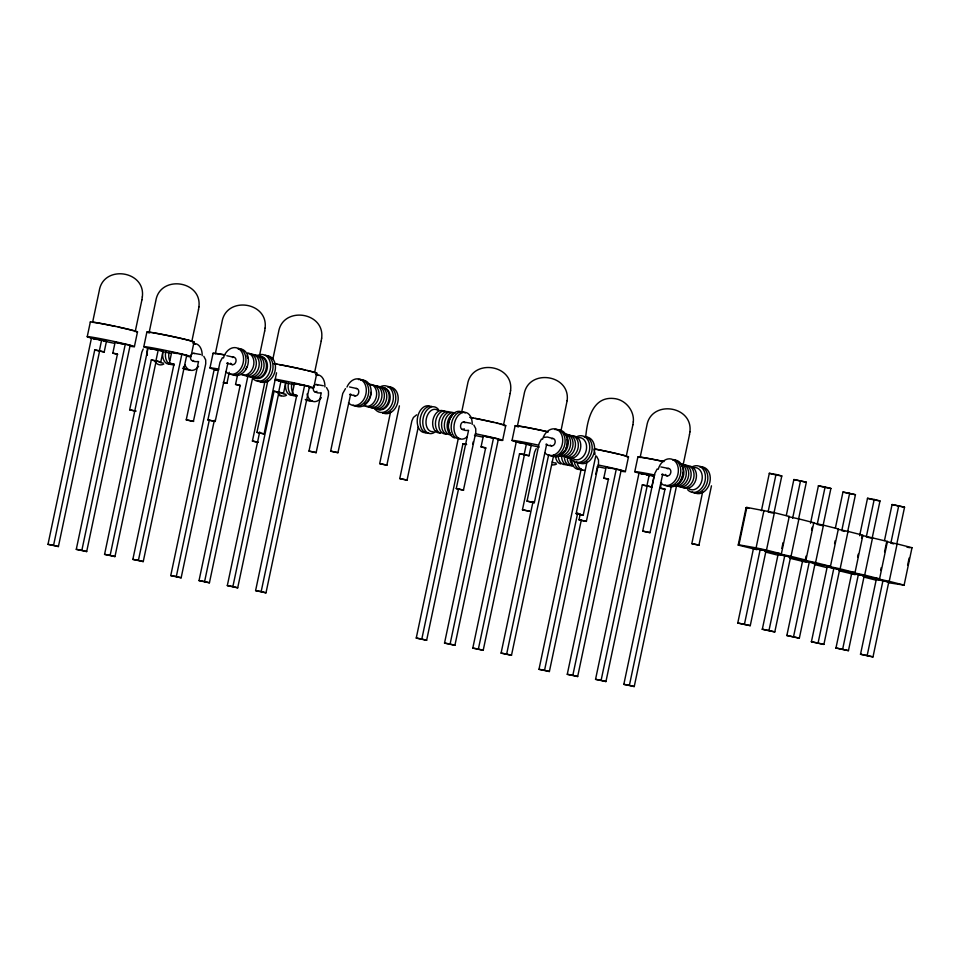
<?xml version="1.0" encoding="UTF-8"?>
<svg xmlns="http://www.w3.org/2000/svg" width="960" height="960" viewBox="0 0 960 960"><rect width="100%" height="100%" fill="white"/><g stroke="black" fill="none" stroke-linecap="round" stroke-linejoin="round"><path stroke-width="1.44" d="M142.32 296.976C145.908 270.48 103.392 264.408 99.264 290.712L92.592 322.392M198.888 307.008C202.464 280.512 159.96 274.476 155.832 300.744L149.16 332.412M265.068 328.224C268.632 301.764 226.14 295.644 222.012 321.96L215.34 353.64M321.636 338.244C325.2 311.796 282.708 305.784 278.58 331.98L272.808 359.34M510.564 390.708C514.14 364.212 471.636 358.128 467.508 384.444L461.736 411.804M567.132 400.728C570.708 374.244 528.204 368.208 524.076 394.464L517.392 426.144M633.312 421.944C634.536 410.472 625.176 399.396 613.728 398.496C592.14 396.288 587.088 420.936 585.696 437.28M689.88 431.976C693.42 405.588 650.952 399.42 646.824 425.712L640.14 457.392M399.396 405.852L386.856 465.18L379.692 463.62L390.552 412.056M595.788 455.844L583.248 515.16L576.144 513.648L586.956 462.036M711.468 485.832L698.928 545.16L691.824 543.636L702.624 492.024M135.24 331.488L141.936 299.7M191.808 341.508L198.504 309.72M259.512 355.524L264.684 330.948M313.512 372.216A21.852 0.804 11.9 0 1 314.556 372.756L321.24 340.968M503.484 425.208L510.168 393.432M626.532 455.016L632.916 424.668M683.1 465.036L689.484 434.7M141.924 299.808L142.344 296.88M198.48 309.828L198.9 306.9M264.66 331.044L265.08 328.116M321.228 341.076L321.648 338.136M510.156 393.528L510.576 390.6M567.144 400.62L560.964 430.92M632.904 424.776L633.324 421.848M689.472 434.796L689.892 431.868M87.228 336.732L90.336 321.996M58.404 546.552L48 544.332L91.464 338.064L106.5 341.1L104.196 352.02L94.74 349.968L53.568 545.328L58.404 546.552L99.564 351.192M104.196 352.02L99.372 350.784L101.664 339.864M112.824 353.172L115.116 342.252L130.152 345.288L86.688 551.568L76.284 549.348L117.456 353.988L112.824 353.172L117.648 354.408M86.688 551.568L81.852 550.332L125.316 344.052M134.4 346.62L137.496 331.884M134.964 411.072L129.672 409.812L141.816 352.188L143.22 348.948M143.796 346.752L146.892 332.016M114.972 556.584L104.568 554.364L148.032 348.084L163.068 351.12L160.764 362.04L151.296 359.988L110.136 555.348L114.972 556.584L156.132 361.224M160.764 362.04L155.928 360.816L158.232 349.896M169.38 363.192L171.684 352.272L186.72 355.308L143.244 561.588L132.852 559.38L174.012 364.02L169.38 363.192L174.216 364.428M143.244 561.588L138.42 560.364L181.884 354.084M190.968 356.64L194.064 341.904M203.796 356.328L205.692 359.94L205.74 363.78L193.404 421.404L186.24 419.844L198.312 362.544C199.692 360.06 196.104 363.036 192.264 360.672M209.976 367.968L213.072 353.232M214.332 420.348L181.152 577.8L170.748 575.58L214.212 369.3L218.592 370.08M227.28 363.216L227.94 362.808L215.196 421.44L207.9 419.928L219.996 362.244L222.348 357.768M181.152 577.8L176.316 576.564L209.184 420.576M223.476 382.644L226.944 383.256L229.248 372.336M240.396 385.644L235.56 384.42L237.576 374.856M252.9 376.524L209.424 582.804L199.032 580.596L240.192 385.236L235.56 384.42M209.424 582.804L204.6 581.58L248.064 375.3M257.712 442.308L252.42 441.06L264.564 383.424M276.552 372.804L264.108 433.932L256.944 432.372L267.816 380.808M237.708 587.82L232.884 586.596L274.044 391.236L278.88 392.46L237.708 587.82L227.316 585.6L259.68 431.988M280.98 381.132L285.816 382.368L283.512 393.288L278.676 392.052L280.98 381.132L275.148 380.1M292.128 394.44L294.432 383.52L309.468 386.556L265.992 592.836L255.6 590.616L296.76 395.256L292.128 394.44L296.964 395.664M265.992 592.836L261.168 591.6L304.632 385.32M313.704 387.888L316.812 373.152M326.544 387.576L328.44 391.188L328.488 395.016L316.14 452.652L308.988 451.08L321.06 393.792C322.056 391.236 320.052 394.584 315.012 391.908M350.028 394.464L350.688 394.044L337.944 452.688L330.648 451.164L342.744 393.48L345.48 388.632M418.236 427.116L407.064 480.12L399.768 478.596L411.864 420.912L413.436 417.444L416.652 414.828M458.592 488.664L426.636 640.284L416.244 638.064L458.472 437.64M426.636 640.284L421.812 639.048L462.972 443.7L466.452 444.312M473.844 425.064L475.74 428.676L475.776 432.504L463.44 490.14L456.276 488.58L468.348 431.28C469.344 428.736 467.34 432.072 462.312 429.396M472.728 444.384L473.304 441.648M481.056 446.904L483.36 435.972L498.396 439.008L454.92 645.288L444.528 643.08L485.688 447.72L481.056 446.904L485.892 448.128M454.92 645.288L450.096 644.064L493.56 437.784M502.632 440.34L505.74 425.604M512.028 440.484L515.136 425.748M483.204 650.304L472.8 648.084L516.276 441.804L531.312 444.852L529.008 455.772L519.54 453.72L478.368 649.08L483.204 650.304L524.376 454.944M529.008 455.772L524.172 454.536L526.476 443.616M522.456 509.796L529.752 511.308L522.456 509.796L534.612 452.16L536.184 448.692M551.532 445.872C541.752 444.984 548.46 442.488 546.42 445.38L534.336 502.668L527.04 501.156L539.136 443.472L541.488 438.996M553.728 454.896L511.488 655.32L501.084 653.1L533.04 501.48M511.488 655.32L506.652 654.084L548.58 455.124M581.34 519.9L549.384 671.52L538.992 669.312L581.22 468.876M549.384 671.52L544.548 670.296L577.728 512.844M596.58 456.3L598.488 459.924L598.524 463.752L586.38 521.388L579.024 519.816L580.236 514.092M595.764 474.252L597.204 467.436M603.804 478.14L606.108 467.22L621.144 470.256L577.668 676.536L567.264 674.316L608.436 478.968L603.804 478.14L608.64 479.376M577.668 676.536L572.832 675.3L616.308 469.032M625.38 471.588L628.488 456.852M634.776 471.72L637.884 456.984M605.952 681.552L595.548 679.332L639.024 473.052L654.06 476.088L651.756 487.008L642.288 484.956L601.116 680.316L605.952 681.552L647.124 486.192M651.756 487.008L646.92 485.784L649.224 474.864M662.1 474.444L662.748 474.024L650.016 532.656L642.72 531.144L654.804 473.46L657.168 468.984M665.208 489.396L660.372 488.172L661.524 482.7M676.776 484.668L634.236 686.556L623.832 684.348L665.004 488.988L660.372 488.172M634.236 686.556L629.4 685.332L671.328 486.36M756.984 549.696L738.204 545.076L746.088 507.66L746.82 507.408L774.372 512.664L789.252 516.456L781.368 553.884L764.916 551.34M738.204 545.076L738.936 544.836L746.82 507.408M737.772 623.004L753.54 548.148L760.224 549.336L766.02 550.812L750.252 625.656L737.772 623.004L750.252 625.656M761.424 510.72L769.32 473.304L775.992 474.48L781.8 475.956L773.904 513.384M738.936 544.836L756.084 547.872L763.968 510.456M744.456 624.18L760.224 549.336M775.992 474.48L768.108 511.908L772.464 513.012M781.368 553.884L766.488 550.092L774.372 512.664M762.324 629.244L778.092 554.4L784.776 555.588L790.572 557.064L774.804 631.908L762.324 629.244L774.804 631.908M786.288 515.532L793.86 479.544L806.34 482.208L798.456 519.636M781.848 548.364L783.06 542.604M768.996 630.432L784.776 555.588M792.66 518.16L800.544 480.732M798.924 518.916L813.804 522.708L805.92 560.124L791.028 556.344L798.924 518.916L788.52 516.696L789.252 516.456M786.864 635.496L802.644 560.652L809.328 561.828L815.124 563.304L799.344 638.16L786.864 635.496L799.344 638.16M810.528 523.224L818.412 485.796L825.096 486.984L830.892 488.46L823.008 525.876M806.088 556.056L805.176 560.376L789.468 557.592M811.548 530.148L812.16 527.268M793.548 636.684L809.328 561.828M825.096 486.984L817.212 524.4L821.556 525.516M823.464 525.168L838.356 528.948L830.46 566.376L815.58 562.584L823.464 525.168L813.072 522.948L813.804 522.708M811.416 641.748L827.196 566.892L833.868 568.08L839.676 569.556L823.896 644.4L811.416 641.748L823.896 644.4M835.38 528.036L842.964 492.048L855.444 494.7L847.56 532.128M834.588 543.588L835.188 540.708M818.1 642.924L833.868 568.08M849.648 493.224L841.764 530.652L844.656 531.396M848.016 531.408L862.896 535.2L855.012 572.628L840.132 568.836L848.016 531.408L837.612 529.2L838.356 528.948M835.968 647.988L851.736 573.144L858.42 574.332L864.216 575.808L848.448 650.652L835.968 647.988L848.448 650.652M859.632 535.716L867.516 498.288L874.2 499.476L879.996 500.952L872.112 538.38M857.616 557.04L858.228 554.16M861.564 538.32L862.164 535.44L887.448 541.452L879.564 578.868L863.112 576.336M842.652 649.176L858.42 574.332M874.2 499.476L866.304 536.904L870.66 538.008M879.564 578.868L864.684 575.088L872.568 537.66M860.52 654.24L876.288 579.396L882.972 580.572L888.768 582.048L873 656.904L860.52 654.24L873 656.904M884.484 540.528L892.068 504.54L904.548 507.204L896.652 544.632M880.644 570.48L881.256 567.6M884.592 551.772L886.716 541.692L887.448 541.452M867.192 655.428L882.972 580.572M898.74 505.728L890.856 543.156L893.76 543.888M897.12 543.912L912 547.692L904.116 585.12L889.224 581.328L897.12 543.912L886.716 541.692M907.62 565.212L909.144 558.012M543.792 437.436L547.224 437.016L553.08 438.516M805.92 560.124L805.176 560.376L815.58 562.584M814.008 563.832L830.46 566.376M911.268 547.944L912 547.692M838.56 570.084L855.012 572.628M904.116 585.12L889.092 582.828M660.9 466.944L668.76 468.504M129.672 409.812L136.128 411.096M207.852 419.88L215.196 421.44M186.24 419.844L193.596 421.404M256.944 432.372L264.3 433.944M252.42 441.06L258.156 442.164M330.588 451.116L337.944 452.688M308.988 451.08L316.344 452.652M379.692 463.62L387.048 465.18M399.72 478.548L407.064 480.12M456.276 488.58L463.632 490.14M526.992 501.108L534.336 502.668M576.144 513.648L583.44 515.172M579.024 519.816L586.38 521.388M642.66 531.096L650.016 532.656M691.824 543.636L699.12 545.16M226.812 355.728L233.94 357.276M349.548 386.964L356.688 388.524M193.824 353.304L200.568 354.492M97.764 339.552L106.5 341.1M119.952 343.476L122.868 343.992M163.068 351.12L148.032 348.084M316.572 384.54L323.316 385.74M278.532 381.072L285.816 382.368A11.304 7.464 -80 0 0 292.596 395.328M299.268 384.744L302.184 385.26M94.74 349.968L99.372 350.784M151.296 359.988L155.928 360.816M776.448 475.008L781.8 475.956M806.34 482.208L793.86 479.544M463.86 422.04L470.616 423.228M825.552 487.512L830.892 488.46M274.044 391.236L278.676 392.052M278.88 392.46L283.512 393.288M855.444 494.7L842.964 492.048M874.644 500.004L879.996 500.952M904.548 507.204L892.068 504.54M489.648 437.46L492.564 437.976M522.564 443.292L531.312 444.852M654.06 476.088L639.024 473.052M519.54 453.72L524.172 454.536M642.288 484.956L646.92 485.784M906.984 547.176L909.84 547.692M760.68 549.864L766.02 550.812M790.572 557.064L778.092 554.4M809.772 562.356L815.124 563.304M839.676 569.556L827.196 566.892M858.876 574.86L864.216 575.808M888.768 582.048L876.288 579.396M48 544.332L53.568 545.328M76.284 549.348L81.852 550.332M104.568 554.364L110.136 555.348M132.852 559.38L138.42 560.364M170.748 575.58L176.316 576.564M199.032 580.596L204.6 581.58M227.316 585.6L232.884 586.596M255.6 590.616L261.168 591.6M416.244 638.064L421.812 639.048M444.528 643.08L450.096 644.064M472.8 648.084L478.368 649.08M501.084 653.1L506.652 654.084M538.992 669.312L544.548 670.296M567.264 674.316L572.832 675.3M595.548 679.332L601.116 680.316M623.832 684.348L629.4 685.332M756.084 547.872L766.488 550.092M780.636 554.124L791.028 556.344M829.728 566.616L840.132 568.836M806.088 562.2L790.008 558.264M854.28 572.868L864.684 575.088M878.832 579.12L889.224 581.328M855.18 574.692L839.1 570.768M769.32 473.304L775.116 474.78M818.412 485.796L824.22 487.272M867.516 498.288L873.312 499.764M226.848 363.24L232.392 364.644M349.596 394.476L355.14 395.892M661.668 474.456L667.212 475.872M171.684 352.272L176.52 353.508M294.432 383.52L296.844 384.132M516.276 441.804L521.112 443.04M115.116 342.252L118.74 343.176M485.772 436.596L488.196 437.208M606.108 467.22L610.944 468.444M91.464 338.064L96.3 339.288M214.212 369.3L217.836 370.224M746.088 507.66L748.788 508.344M223.32 382.344L226.944 383.256M462.972 443.7L466.596 444.612M753.54 548.148L759.348 549.624M802.644 560.652L808.44 562.128M851.736 573.144L857.544 574.62M765.456 552.012L777.636 555.12M814.548 564.516L826.728 567.612M863.652 577.008L875.832 580.116M649.836 475.716A24.108 0.888 11.9 0 1 647.04 475.08M642.072 473.892A24.108 0.888 11.9 0 1 635.856 471.66A24.108 0.888 11.9 0 1 654.756 475.02M638.832 457.416A24.108 0.888 11.9 0 1 664.02 461.568M640.128 457.488A21.852 0.804 11.9 0 1 662.976 461.436M275.34 379.128A24.108 0.888 11.9 0 1 306.42 385.716A24.108 0.888 11.9 0 1 309.168 387.48M293.736 384.588A24.108 0.888 11.9 0 1 282.564 382.2M274.188 363.66A24.108 0.888 11.9 0 1 303.18 369.48A24.108 0.888 11.9 0 1 316.152 373.248M274.104 363.816A21.852 0.804 11.9 0 1 277.224 364.296M279.216 364.644A21.852 0.804 11.9 0 1 305.196 370.044M307.404 370.572A21.852 0.804 11.9 0 1 312.456 371.892M96.876 339.468A24.108 0.888 11.9 0 1 91.776 337.128A24.108 0.888 11.9 0 1 124.74 343.872A24.108 0.888 11.9 0 1 129.852 346.212M114.42 343.32A24.108 0.888 11.9 0 1 106.236 341.592M105.228 341.376A24.108 0.888 11.9 0 1 103.248 340.932M90.6 322.176A24.108 0.888 11.9 0 1 114.924 326.244A24.108 0.888 11.9 0 1 136.836 331.98M134.196 330.948A21.852 0.804 11.9 0 1 134.868 331.512M92.964 322.368A21.852 0.804 11.9 0 1 115.428 326.436M118.2 327.036A21.852 0.804 11.9 0 1 133.14 330.624M568.764 465.156A11.304 7.464 -80 0 1 561.528 455.076M565.416 464.556A11.304 7.464 -80 0 1 558.348 457.332M571.548 465.648A11.304 7.464 -80 0 1 564.468 458.424M572.376 466.032A11.304 7.464 -80 0 1 567.252 458.916M573.36 465.672A11.304 7.464 -80 0 1 570.036 459.408M571.824 462.192A11.304 7.464 -80 0 1 571.152 459.6M579.816 469.356A13.56 8.964 -80 0 1 571.14 458.424M582.6 469.848A13.56 8.964 -80 0 1 574.116 461.184M593.964 449.148A13.56 8.964 -80 0 1 594.564 451.176M594.768 452.244A13.56 8.964 -80 0 1 594.96 454.512M585.384 470.34A13.56 8.964 -80 0 1 577.104 462.744M556.584 464.028A13.56 8.964 -80 0 1 551.856 464.7M555.948 462.888A11.304 7.464 -80 0 1 552.204 461.928M560.676 463.968A11.304 7.464 -80 0 1 555.564 456.84M375.636 385.584A11.304 8.472 -75.7 0 1 381.288 399.54A11.304 8.472 -75.7 0 1 368.904 406.92M370.5 384.84A11.304 8.472 -75.7 0 1 378.756 397.38A11.304 8.472 -75.7 0 1 366 406.188M375.816 386.196A11.304 8.472 -75.7 0 1 384.072 398.724A11.304 8.472 -75.7 0 1 371.316 407.544M378.228 386.808A11.304 8.472 -75.7 0 1 386.496 399.348A11.304 8.472 -75.7 0 1 373.728 408.156M382.884 387.432A11.304 8.472 -75.7 0 1 388.536 401.388A11.304 8.472 -75.7 0 1 376.152 408.768M383.856 387.672A11.304 8.472 -75.7 0 1 389.496 401.64A11.304 8.472 -75.7 0 1 377.112 409.02M380.388 386.724A13.56 10.164 -75.7 0 1 392.784 392.94A13.56 10.164 -75.7 0 1 387.276 410.4A13.56 10.164 -75.7 0 1 373.908 407.22M388.188 386.448A13.56 10.164 -75.7 0 1 395.412 401.484A13.56 10.164 -75.7 0 1 382.596 412.968M387.912 387.06A13.56 10.164 -75.7 0 1 397.824 402.096A13.56 10.164 -75.7 0 1 382.512 412.68M360.852 380.172A13.56 10.164 -75.7 0 1 370.764 395.208A13.56 10.164 -75.7 0 1 355.452 405.792M370.86 392.376A11.304 8.472 -75.7 0 1 364.356 404.112M368.088 384.228A11.304 8.472 -75.7 0 1 376.344 396.756A11.304 8.472 -75.7 0 1 363.588 405.576M358.44 379.548A13.56 10.164 -75.7 0 1 368.352 394.596A13.56 10.164 -75.7 0 1 353.04 405.168M346.956 387.06A13.56 10.164 -75.7 0 1 361.968 380.352A13.56 10.164 -75.7 0 1 363.816 399.42A13.56 10.164 -75.7 0 1 348.48 402.804M355.944 388.524A3.768 2.82 -75.7 0 1 358.572 393.18A3.768 2.82 -75.7 0 1 353.844 395.148M566.892 434.832A11.304 8.472 -75.7 0 1 575.16 447.36A11.304 8.472 -75.7 0 1 562.392 456.18M572.028 435.576A11.304 8.472 -75.7 0 1 577.68 449.532A11.304 8.472 -75.7 0 1 565.296 456.912M564.48 434.208A11.304 8.472 -75.7 0 1 572.736 446.748A11.304 8.472 -75.7 0 1 559.98 455.556M566.388 434.364A11.304 8.472 -75.7 0 1 569.952 447.564A11.304 8.472 -75.7 0 1 559.644 455.7M565.752 435.204A11.304 8.472 -75.7 0 1 567.528 446.952A11.304 8.472 -75.7 0 1 559.464 455.1M566.988 439.548A11.304 8.472 -75.7 0 1 566.052 448.08M564.66 450.6A11.304 8.472 -75.7 0 1 560.748 454.104M557.244 430.152A13.56 10.164 -75.7 0 1 567.156 445.2A13.56 10.164 -75.7 0 1 551.844 455.772M554.832 429.54A13.56 10.164 -75.7 0 1 564.744 444.588A13.56 10.164 -75.7 0 1 549.432 455.16M542.568 439.272A13.56 10.164 -75.7 0 1 557.34 429.696A13.56 10.164 -75.7 0 1 560.592 448.74A13.56 10.164 -75.7 0 1 544.872 452.796M578.004 437.652A11.304 8.472 -75.7 0 1 586.272 450.192A11.304 8.472 -75.7 0 1 573.504 459M576.78 436.716A13.56 10.164 -75.7 0 1 589.176 442.932A13.56 10.164 -75.7 0 1 583.668 460.38A13.56 10.164 -75.7 0 1 570.312 457.2M572.208 436.176A11.304 8.472 -75.7 0 1 580.476 448.716A11.304 8.472 -75.7 0 1 567.708 457.524M584.58 436.44A13.56 10.164 -75.7 0 1 591.36 453.192A13.56 10.164 -75.7 0 1 576.492 462.048M584.304 437.04A13.56 10.164 -75.7 0 1 594.228 452.088A13.56 10.164 -75.7 0 1 578.904 462.66M551.592 438.756A3.768 2.82 -75.7 0 1 555.096 442.692A3.768 2.82 -75.7 0 1 550.248 445.14M475.44 433.752A24.108 0.888 11.9 0 1 499.212 439.176A24.108 0.888 11.9 0 1 498.084 439.944M482.664 437.052A24.108 0.888 11.9 0 1 474.468 435.324M469.896 417.312A24.108 0.888 11.9 0 1 497.304 423.156A24.108 0.888 11.9 0 1 504.156 425.616M470.364 417.504A21.852 0.804 11.9 0 1 472.8 417.96M475.392 418.464A21.852 0.804 11.9 0 1 494.124 422.508M496.332 423.036A21.852 0.804 11.9 0 1 498.3 423.528M499.992 423.972A21.852 0.804 11.9 0 1 502.44 424.668M250.656 354.336A11.304 8.472 -75.7 0 1 258.912 366.876A11.304 8.472 -75.7 0 1 246.156 375.684M247.752 353.592A11.304 8.472 -75.7 0 1 256.02 366.132A11.304 8.472 -75.7 0 1 243.252 374.94M255.312 354.96A11.304 8.472 -75.7 0 1 260.952 368.916A11.304 8.472 -75.7 0 1 248.568 376.296M255.48 355.56A11.304 8.472 -75.7 0 1 263.748 368.1A11.304 8.472 -75.7 0 1 250.98 376.908M257.904 356.184A11.304 8.472 -75.7 0 1 266.4 367.26A11.304 8.472 -75.7 0 1 255.48 378.288M258.864 356.424A11.304 8.472 -75.7 0 1 267.132 368.964A11.304 8.472 -75.7 0 1 254.364 377.772M257.64 355.476A13.56 10.164 -75.7 0 1 270.252 369.624A13.56 10.164 -75.7 0 1 252.792 378.444M265.44 355.212A13.56 10.164 -75.7 0 1 272.22 371.964A13.56 10.164 -75.7 0 1 257.352 380.82M267.852 355.824A13.56 10.164 -75.7 0 1 274.632 372.576A13.56 10.164 -75.7 0 1 259.764 381.432M238.104 348.924A13.56 10.164 -75.7 0 1 248.016 363.972A13.56 10.164 -75.7 0 1 232.704 374.544M246.996 355.8A11.304 8.472 -75.7 0 1 247.848 358.32M246.912 366.852A11.304 8.472 -75.7 0 1 245.52 369.372M247.572 352.992A11.304 8.472 -75.7 0 1 253.224 366.948A11.304 8.472 -75.7 0 1 240.84 374.328M238.38 348.324A13.56 10.164 -75.7 0 1 245.148 365.076A13.56 10.164 -75.7 0 1 230.292 373.932M223.428 358.044A13.56 10.164 -75.7 0 1 238.2 348.468A13.56 10.164 -75.7 0 1 241.452 367.512A13.56 10.164 -75.7 0 1 225.732 371.556M232.452 357.528A3.768 2.82 -75.7 0 1 235.896 359.256A3.768 2.82 -75.7 0 1 234.36 364.104A3.768 2.82 -75.7 0 1 230.652 363.216M598.188 464.988A24.108 0.888 11.9 0 1 621.96 470.412A24.108 0.888 11.9 0 1 620.832 471.18M605.412 468.288A24.108 0.888 11.9 0 1 597.216 466.56M595.38 449.076A24.108 0.888 11.9 0 1 621.204 454.68A24.108 0.888 11.9 0 1 626.904 456.864M595.548 449.208A21.852 0.804 11.9 0 1 619.08 454.284M621.048 454.764A21.852 0.804 11.9 0 1 626.244 456.348M682.572 464.82A11.304 8.472 -75.7 0 1 690.828 477.348A11.304 8.472 -75.7 0 1 678.072 486.168M685.464 465.552A11.304 8.472 -75.7 0 1 693.732 478.092A11.304 8.472 -75.7 0 1 680.964 486.9M682.392 464.208A11.304 8.472 -75.7 0 1 688.044 478.164A11.304 8.472 -75.7 0 1 675.648 485.544M679.98 463.596A11.304 8.472 -75.7 0 1 686.004 476.124A11.304 8.472 -75.7 0 1 675.324 485.7M681.42 465.204A11.304 8.472 -75.7 0 1 683.208 476.94A11.304 8.472 -75.7 0 1 675.144 485.088M682.932 472.356A11.304 8.472 -75.7 0 1 680.328 480.588M672.924 460.14A13.56 10.164 -75.7 0 1 682.836 475.188A13.56 10.164 -75.7 0 1 667.524 485.76M673.2 459.54A13.56 10.164 -75.7 0 1 679.968 476.292A13.56 10.164 -75.7 0 1 665.112 485.148M658.248 469.26A13.56 10.164 -75.7 0 1 673.008 459.684A13.56 10.164 -75.7 0 1 676.26 478.728A13.56 10.164 -75.7 0 1 660.552 482.784M693.684 467.64A11.304 8.472 -75.7 0 1 701.952 480.18A11.304 8.472 -75.7 0 1 689.184 488.988M692.46 466.704A13.56 10.164 -75.7 0 1 705.072 480.852A13.56 10.164 -75.7 0 1 687.612 489.672M690.12 466.176A11.304 8.472 -75.7 0 1 695.772 480.132A11.304 8.472 -75.7 0 1 683.388 487.512M700.26 466.428A13.56 10.164 -75.7 0 1 707.028 483.18A13.56 10.164 -75.7 0 1 692.172 492.036M699.984 467.028A13.56 10.164 -75.7 0 1 709.896 482.076A13.56 10.164 -75.7 0 1 694.584 492.648M667.26 468.744A3.768 2.82 -75.7 0 1 670.704 470.472A3.768 2.82 -75.7 0 1 669.18 475.32A3.768 2.82 -75.7 0 1 665.472 474.444M174.012 365.076A11.304 7.464 -80 0 1 172.212 364.224M169.572 360.54A11.304 7.464 -80 0 1 169.092 352.176M172.632 364.584A11.304 7.464 -80 0 1 165.756 351.588M187.032 369.384A13.56 8.964 -80 0 1 182.532 368.232M193.056 343.236A13.56 8.964 -80 0 1 195.216 344.256M189.816 369.876A13.56 8.964 -80 0 1 183.492 366.864M193.488 343.608A13.56 8.964 -80 0 1 202.176 355.692M198.564 366.408A13.56 8.964 -80 0 1 184.92 364.8M163.8 364.056A13.56 8.964 -80 0 1 155.1 361.836M163.164 362.904A11.304 7.464 -80 0 1 159.408 361.956M169.848 364.092A11.304 7.464 -80 0 1 162.972 351.096M147.372 355.188A13.56 8.964 -80 0 1 147.6 348.264M193.584 360.48A3.768 2.484 -80 0 1 190.548 356.856A3.768 2.484 -80 0 1 194.424 353.58M539.232 447.072A24.108 0.888 11.9 0 1 530.028 445.128M529.032 444.912A24.108 0.888 11.9 0 1 527.088 444.468M519.324 442.644A24.108 0.888 11.9 0 1 514.224 440.544A24.108 0.888 11.9 0 1 538.164 445.068M518.568 426.912A24.108 0.888 11.9 0 1 520.632 426.3A24.108 0.888 11.9 0 1 547.248 431.64M517.728 426.432A21.852 0.804 11.9 0 1 525.792 427.32A21.852 0.804 11.9 0 1 548.28 431.964M296.76 396.312A11.304 7.464 -80 0 1 291.84 383.424M295.38 395.832A11.304 7.464 -80 0 1 288.504 382.824M309.78 400.62A13.56 8.964 -80 0 1 305.268 399.48M315.804 374.472A13.56 8.964 -80 0 1 317.964 375.492M312.564 401.112A13.56 8.964 -80 0 1 308.052 399.972M316.236 374.844A13.56 8.964 -80 0 1 324.912 386.928M321.312 397.644A13.56 8.964 -80 0 1 307.068 394.02M286.548 395.292A13.56 8.964 -80 0 1 277.848 393.084M285.912 394.152A11.304 7.464 -80 0 1 282.156 393.192M281.388 395.592A13.56 8.964 -80 0 1 279.036 395.472M316.956 391.272A3.768 2.484 -80 0 1 313.644 390.648A3.768 2.484 -80 0 1 314.256 385.608A3.768 2.484 -80 0 1 317.676 385.344M217.26 370.14A24.108 0.888 11.9 0 1 218.772 369.096M214.02 353.664A24.108 0.888 11.9 0 1 224.4 354.828M215.328 353.736A21.852 0.804 11.9 0 1 224.88 355.02M446.016 433.908A11.304 7.464 -80 0 1 438.9 422.376A11.304 7.464 -80 0 1 448.716 411.708M440.712 433.212A11.304 7.464 -80 0 1 436.164 418.896A11.304 7.464 -80 0 1 447.168 411.972M446.844 434.304A11.304 7.464 -80 0 1 442.284 419.976A11.304 7.464 -80 0 1 453.3 413.052M451.584 434.892A11.304 7.464 -80 0 1 444.468 423.36A11.304 7.464 -80 0 1 454.284 412.692M450.612 434.436A11.304 7.464 -80 0 1 447.492 422.388A11.304 7.464 -80 0 1 455.112 413.088M450.204 433.08A11.304 7.464 -80 0 1 452.376 415.32M454.728 437.988A13.56 8.964 -80 0 1 449.256 420.804A13.56 8.964 -80 0 1 462.468 412.5M459.852 438.612A13.56 8.964 -80 0 1 451.608 423.012A13.56 8.964 -80 0 1 465.252 412.992M467.268 436.656A13.56 8.964 -80 0 1 454.356 431.508A13.56 8.964 -80 0 1 461.94 412.764A13.56 8.964 -80 0 1 472.212 424.428M436.08 431.136A13.56 8.964 -80 0 1 424.176 428.928A13.56 8.964 -80 0 1 426.384 410.772A13.56 8.964 -80 0 1 438.684 409.812M433.212 431.64A11.304 7.464 -80 0 1 426.336 418.644A11.304 7.464 -80 0 1 437.7 410.292M439.884 432.828A11.304 7.464 -80 0 1 433.008 419.832A11.304 7.464 -80 0 1 444.384 411.48M428.676 433.08A13.56 8.964 -80 0 1 420.132 419.232A13.56 8.964 -80 0 1 431.916 406.44M425.892 432.588A13.56 8.964 -80 0 1 417.348 418.74A13.56 8.964 -80 0 1 429.132 405.948M464.244 428.76A3.768 2.484 -80 0 1 460.944 428.148A3.768 2.484 -80 0 1 461.556 423.096A3.768 2.484 -80 0 1 464.964 422.832M151.08 348.924A24.108 0.888 11.9 0 1 149.628 347.364A24.108 0.888 11.9 0 1 182.124 354.096A24.108 0.888 11.9 0 1 186.42 356.232M170.988 353.352A24.108 0.888 11.9 0 1 161.796 351.396M148.896 332.784A24.108 0.888 11.9 0 1 169.944 335.952A24.108 0.888 11.9 0 1 192.48 341.916M149.496 332.7A21.852 0.804 11.9 0 1 151.356 332.568M152.772 332.772A21.852 0.804 11.9 0 1 174.756 337.056A21.852 0.804 11.9 0 1 191.472 341.22"/></g></svg>
